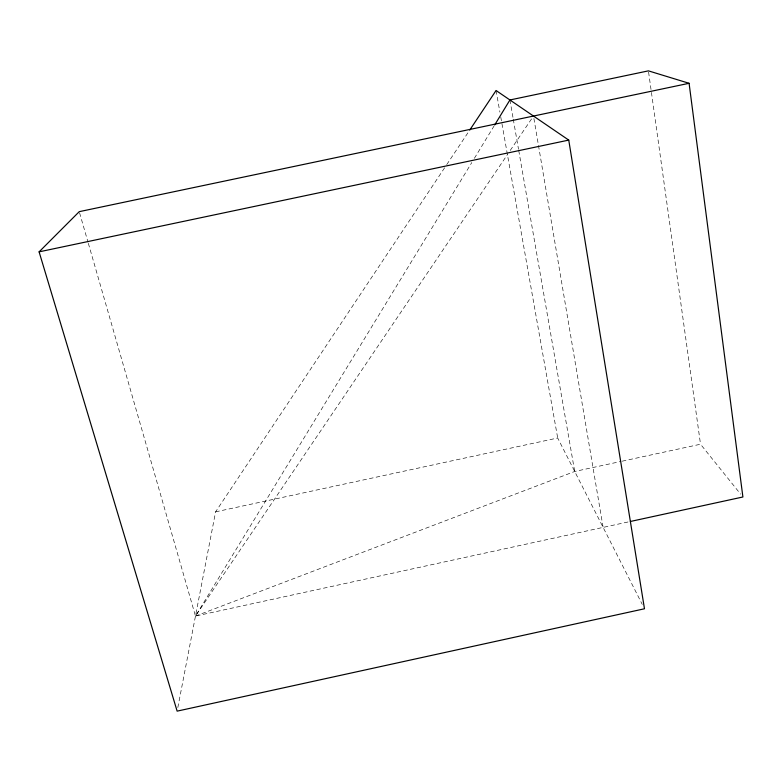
<?xml version="1.0" encoding="UTF-8"?>
<svg xmlns="http://www.w3.org/2000/svg" width="782" height="782" viewBox="0 0 782 782"><rect width="100%" height="100%" fill="white"/><g stroke="black" fill="none" stroke-linecap="round" stroke-linejoin="round"><path stroke-width="0.59" stroke-dasharray="3.91 2.93" d="M177.817 707.573L215.597 511.848L446.053 165.647M88.337 243.31L195.48 616.069L471.81 162.529M474.351 158.355L494.038 126.029M446.727 164.631L469.034 131.122M627.995 521.985L195.48 616.069L507.489 154.513M510.226 150.457L532.122 118.072M195.48 616.069L574.702 471.468L620.996 461.439M622.179 461.185L700.525 444.225L740.632 494.165M215.597 511.848L557.693 437.998L642.276 604.437M79.578 212.831L88.004 242.137M496.062 90.516L499.903 112.158M500.754 116.968L557.693 437.998M509.923 99.969L513.07 118.004M513.275 119.206L518.515 149.264M518.73 150.467L574.702 471.468M533.901 118.453L603.127 527.4M648.591 72.071L700.525 444.225"/><path stroke-width="1.17" d="M494.674 124.993L509.923 99.969L648.425 70.859L689.089 83.293L742.9 496.99L630.37 521.477M469.708 130.115L496.062 90.516L568.749 140.095L644.476 608.777L177.133 711.141L39.1 251.853L79.246 211.658L689.089 83.293M39.1 251.853L568.749 140.095"/></g></svg>
